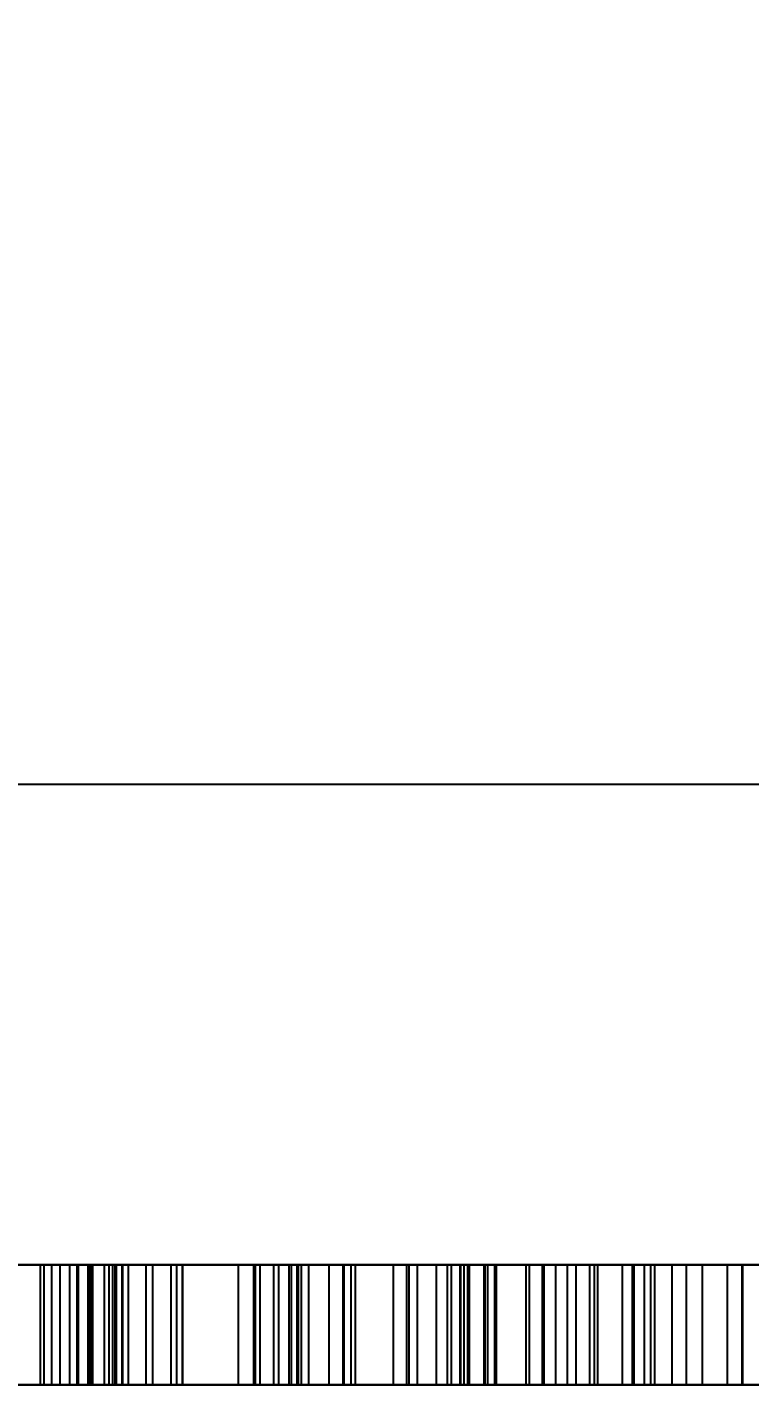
# Paper-space layout 'Sheet2' of a CAD drawing. Header units: inches. Extents: x 0 to 16.3, y 0 to 11.5.
# Drawn here: x 3.54 to 3.841, y 9.717 to 10.282 of the extents above; entities that cross this region are included whole.
import ezdxf

# ---------------------------------------------------------------- set-up
doc = ezdxf.new("R2010")
doc.units = ezdxf.units.IN
doc.header["$MEASUREMENT"] = 0
doc.styles.add('SLDTEXTSTYLE0', font='TXT', dxfattribs={"width": 0.75})
doc.dimstyles.new('SLDDIMSTYLE2', dxfattribs={"dimtxt": 0.137795, "dimasz": 0.13, "dimexe": 0, "dimexo": 0.0625, "dimgap": 0.034449, "dimtad": 1, "dimlfac": 2, "dimrnd": 1e-09, "dimzin": 12, "dimdsep": 46, "dimtxsty": 'SLDTEXTSTYLE0', "dimsah": 1, "dimcen": 0.09, "dimadec": 0, "dimazin": 3, "dimtfac": 1, "dimtofl": 0, "dimtmove": 0, "dimatfit": 3, "dimfxl": 1, "dimfrac": 2, "dimtolj": 1, "dimtzin": 12, "dimarcsym": 0})

# ---------------------------------------------------------------- blocks, each defined once
blk = doc.blocks.new('_D_2')
at = {"color": 7, "linetype": 'Continuous', "lineweight": 0}
for p, q in [((3.21649, 10.00656), (3.21649, 10.70344)), ((6.44649, 10.00656), (6.44649, 10.70344)), ((3.21649, 10.66407), (6.44649, 10.66407))]:
    blk.add_line(p, q, dxfattribs=at)
at = {"color": 7, "linetype": 'Continuous', "lineweight": 18}
for points in [[(3.21649, 10.66407), (3.34649, 10.64407), (3.34649, 10.68407)], [(6.44649, 10.66407), (6.31649, 10.68407), (6.31649, 10.64407)]]:
    blk.add_solid(points, dxfattribs=at)
at = {"color": 7, "linetype": 'Continuous', "lineweight": 18, "char_height": 0.137795, "attachment_point": 1, "style": 'SLDTEXTSTYLE0'}
for s, insert in [('%%c', (4.4972, 10.8417)), ('6.46', (4.70502, 10.84381))]:
    blk.add_mtext(s, dxfattribs=dict(at, insert=insert))

psp = doc.layouts.new('Sheet2')

# ---------------------------------------------------------------- linework, layer by layer
at = {"color": 7, "linetype": 'Continuous', "lineweight": 25}
for p, q in [((3.216506, 9.967186), (6.446465, 9.967186)), ((3.216617, 9.767186), (6.446354, 9.767186)), ((3.567623, 9.767186), (3.433435, 9.767186)), ((3.479743, 9.767186), (3.567169, 9.767186)), ((3.49619, 9.767186), (3.572472, 9.767186)), ((3.600178, 9.767186), (3.49619, 9.767186)), ((3.567169, 9.767186), (3.510142, 9.767186)), ((3.51105, 9.767186), (3.605055, 9.767186)), ((3.54584, 9.767186), (3.547359, 9.767186)), ((3.54584, 9.717186), (3.54584, 9.767186)), ((3.550572, 9.767186), (3.54584, 9.767186)), ((3.547359, 9.767186), (3.553974, 9.767186)), ((3.547359, 9.717186), (3.547359, 9.767186)), ((3.550572, 9.717186), (3.550572, 9.767186)), ((3.558099, 9.767186), (3.550572, 9.767186)), ((3.553974, 9.767186), (3.577493, 9.767186)), ((3.553974, 9.717186), (3.553974, 9.767186)), ((3.558099, 9.717186), (3.558099, 9.767186)), ((3.576846, 9.767186), (3.558099, 9.767186)), ((3.561046, 9.767186), (3.561722, 9.767186)), ((3.561046, 9.717186), (3.561046, 9.767186)), ((3.565651, 9.767186), (3.561046, 9.767186)), ((3.561722, 9.767186), (3.580044, 9.767186)), ((3.561722, 9.717186), (3.561722, 9.767186)), ((3.565651, 9.717186), (3.565651, 9.767186)), ((3.575995, 9.767186), (3.565651, 9.767186)), ((3.56632, 9.767186), (3.56632, 9.717186)), ((3.567169, 9.717186), (3.567169, 9.767186)), ((3.567623, 9.717186), (3.567623, 9.767186)), ((3.572472, 9.767186), (3.567623, 9.767186)), ((3.572472, 9.717186), (3.572472, 9.767186)), ((3.574362, 9.717186), (3.574362, 9.767186)), ((3.575995, 9.717186), (3.575995, 9.767186)), ((3.592532, 9.767186), (3.575995, 9.767186)), ((3.576846, 9.717186), (3.576846, 9.767186)), ((3.602542, 9.767186), (3.576846, 9.767186)), ((3.577493, 9.717186), (3.577493, 9.767186)), ((3.577493, 9.767186), (3.672066, 9.767186)), ((3.57968, 9.767186), (3.57968, 9.717186)), ((3.580044, 9.767186), (3.605085, 9.767186)), ((3.580044, 9.717186), (3.580044, 9.767186)), ((3.582415, 9.717186), (3.582415, 9.767186)), ((3.589788, 9.717186), (3.589788, 9.767186)), ((3.592532, 9.717186), (3.592532, 9.767186)), ((3.72423, 9.767186), (3.592532, 9.767186)), ((3.600178, 9.717186), (3.600178, 9.767186)), ((3.605055, 9.767186), (3.600178, 9.767186)), ((3.602542, 9.717186), (3.602542, 9.767186)), ((3.635256, 9.767186), (3.602542, 9.767186)), ((3.604931, 9.717186), (3.604931, 9.767186)), ((3.605055, 9.717186), (3.605055, 9.767186)), ((3.605085, 9.767186), (3.637223, 9.767186)), ((3.605085, 9.717186), (3.605085, 9.767186)), ((3.628128, 9.717186), (3.628128, 9.767186)), ((3.634375, 9.767186), (3.634375, 9.717186)), ((3.635256, 9.717186), (3.635256, 9.767186)), ((3.675057, 9.767186), (3.635256, 9.767186)), ((3.637223, 9.767186), (3.676836, 9.767186)), ((3.637223, 9.717186), (3.637223, 9.767186)), ((3.642817, 9.717186), (3.642817, 9.767186)), ((3.64499, 9.717186), (3.64499, 9.767186)), ((3.649045, 9.767186), (3.649045, 9.717186)), ((3.650275, 9.717186), (3.650275, 9.767186)), ((3.652647, 9.717186), (3.652647, 9.767186)), ((3.653109, 9.717186), (3.653109, 9.767186)), ((3.654377, 9.717186), (3.654377, 9.767186)), ((3.657421, 9.717186), (3.657421, 9.767186)), ((3.665824, 9.717186), (3.665824, 9.767186)), ((3.671731, 9.717186), (3.671731, 9.767186)), ((3.672066, 9.717186), (3.672066, 9.767186)), ((3.672066, 9.767186), (3.764964, 9.767186)), ((3.675057, 9.717186), (3.675057, 9.767186)), ((3.722016, 9.767186), (3.675057, 9.767186)), ((3.676836, 9.767186), (3.720437, 9.767186)), ((3.676836, 9.717186), (3.676836, 9.767186)), ((3.692656, 9.767186), (3.720673, 9.767186)), ((3.692656, 9.717186), (3.692656, 9.767186)), ((3.699178, 9.767186), (3.692656, 9.767186)), ((3.698161, 9.717186), (3.698161, 9.767186)), ((3.699178, 9.717186), (3.699178, 9.767186)), ((3.702638, 9.767186), (3.699178, 9.767186)), ((3.702638, 9.717186), (3.702638, 9.767186)), ((3.710313, 9.767186), (3.710313, 9.717186)), ((3.715033, 9.717186), (3.715033, 9.767186)), ((3.71682, 9.717186), (3.71682, 9.767186)), ((3.720418, 9.717186), (3.720418, 9.767186)), ((3.720437, 9.767186), (3.768541, 9.767186)), ((3.720437, 9.717186), (3.720437, 9.767186)), ((3.720563, 9.717186), (3.720563, 9.767186)), ((3.720673, 9.717186), (3.720673, 9.767186)), ((3.720673, 9.767186), (3.808525, 9.767186)), ((3.722016, 9.717186), (3.722016, 9.767186)), ((3.776202, 9.767186), (3.722016, 9.767186)), ((3.723541, 9.717186), (3.723541, 9.767186)), ((3.723963, 9.717186), (3.723963, 9.767186)), ((3.754561, 9.767186), (3.723963, 9.767186)), ((3.72423, 9.717186), (3.72423, 9.767186)), ((3.797046, 9.767186), (3.72423, 9.767186)), ((3.730372, 9.717186), (3.730372, 9.767186)), ((3.730588, 9.767186), (3.730588, 9.717186)), ((3.731846, 9.717186), (3.731846, 9.767186)), ((3.7348, 9.717186), (3.7348, 9.767186)), ((3.735419, 9.717186), (3.735419, 9.767186)), ((3.747812, 9.717186), (3.747812, 9.767186)), ((3.749153, 9.767186), (3.777568, 9.767186)), ((3.749153, 9.717186), (3.749153, 9.767186)), ((3.755335, 9.767186), (3.749153, 9.767186)), ((3.754561, 9.717186), (3.754561, 9.767186)), ((3.755335, 9.717186), (3.755335, 9.767186)), ((3.7601, 9.767186), (3.755335, 9.767186)), ((3.7601, 9.717186), (3.7601, 9.767186)), ((3.764964, 9.717186), (3.764964, 9.767186)), ((3.764964, 9.767186), (3.85645, 9.767186)), ((3.768541, 9.767186), (3.821171, 9.767186)), ((3.768541, 9.717186), (3.768541, 9.767186)), ((3.774307, 9.717186), (3.774307, 9.767186)), ((3.847583, 9.767186), (3.774307, 9.767186)), ((3.776202, 9.717186), (3.776202, 9.767186)), ((3.837685, 9.767186), (3.776202, 9.767186)), ((3.776283, 9.717186), (3.776283, 9.767186)), ((3.777568, 9.767186), (3.866809, 9.767186)), ((3.777568, 9.717186), (3.777568, 9.767186)), ((3.787909, 9.717186), (3.787909, 9.767186)), ((3.792021, 9.717186), (3.792021, 9.767186)), ((3.792106, 9.717186), (3.792106, 9.767186)), ((3.792646, 9.717186), (3.792646, 9.767186)), ((3.797046, 9.717186), (3.797046, 9.767186)), ((3.868853, 9.767186), (3.797046, 9.767186)), ((3.814509, 9.767186), (3.799706, 9.767186)), ((3.799706, 9.717186), (3.799706, 9.767186)), ((3.801327, 9.717186), (3.801327, 9.767186)), ((3.808525, 9.717186), (3.808525, 9.767186)), ((3.83796, 9.767186), (3.814509, 9.767186)), ((3.814509, 9.717186), (3.814509, 9.767186)), ((3.821171, 9.767186), (3.87835, 9.767186)), ((3.821171, 9.717186), (3.821171, 9.767186)), ((3.83158, 9.717186), (3.83158, 9.767186)), ((3.83158, 9.767186), (3.83796, 9.767186)), ((3.837685, 9.717186), (3.837685, 9.767186)), ((3.906535, 9.767186), (3.837685, 9.767186)), ((3.83796, 9.717186), (3.83796, 9.767186)), ((3.567623, 9.717186), (3.433435, 9.717186)), ((3.479743, 9.717186), (3.567169, 9.717186)), ((3.49619, 9.717186), (3.572472, 9.717186)), ((3.600178, 9.717186), (3.49619, 9.717186)), ((3.567169, 9.717186), (3.510142, 9.717186)), ((3.51105, 9.717186), (3.605055, 9.717186)), ((3.54584, 9.717186), (3.547359, 9.717186)), ((3.550572, 9.717186), (3.54584, 9.717186)), ((3.547359, 9.717186), (3.553974, 9.717186)), ((3.558099, 9.717186), (3.550572, 9.717186)), ((3.553974, 9.717186), (3.577493, 9.717186)), ((3.576846, 9.717186), (3.558099, 9.717186)), ((3.561046, 9.717186), (3.561722, 9.717186)), ((3.565651, 9.717186), (3.561046, 9.717186)), ((3.561722, 9.717186), (3.580044, 9.717186)), ((3.575995, 9.717186), (3.565651, 9.717186)), ((3.572472, 9.717186), (3.567623, 9.717186)), ((3.592532, 9.717186), (3.575995, 9.717186)), ((3.602542, 9.717186), (3.576846, 9.717186)), ((3.577493, 9.717186), (3.672066, 9.717186)), ((3.580044, 9.717186), (3.605085, 9.717186)), ((3.72423, 9.717186), (3.592532, 9.717186)), ((3.605055, 9.717186), (3.600178, 9.717186)), ((3.635256, 9.717186), (3.602542, 9.717186)), ((3.605085, 9.717186), (3.637223, 9.717186)), ((3.675057, 9.717186), (3.635256, 9.717186)), ((3.637223, 9.717186), (3.676836, 9.717186)), ((3.672066, 9.717186), (3.764964, 9.717186)), ((3.722016, 9.717186), (3.675057, 9.717186)), ((3.676836, 9.717186), (3.720437, 9.717186)), ((3.692656, 9.717186), (3.720673, 9.717186)), ((3.699178, 9.717186), (3.692656, 9.717186)), ((3.702638, 9.717186), (3.699178, 9.717186)), ((3.720437, 9.717186), (3.768541, 9.717186)), ((3.720673, 9.717186), (3.808525, 9.717186)), ((3.776202, 9.717186), (3.722016, 9.717186)), ((3.754561, 9.717186), (3.723963, 9.717186)), ((3.797046, 9.717186), (3.72423, 9.717186)), ((3.749153, 9.717186), (3.777568, 9.717186)), ((3.755335, 9.717186), (3.749153, 9.717186)), ((3.7601, 9.717186), (3.755335, 9.717186)), ((3.764964, 9.717186), (3.85645, 9.717186)), ((3.768541, 9.717186), (3.821171, 9.717186)), ((3.847583, 9.717186), (3.774307, 9.717186)), ((3.837685, 9.717186), (3.776202, 9.717186)), ((3.777568, 9.717186), (3.866809, 9.717186)), ((3.868853, 9.717186), (3.797046, 9.717186)), ((3.814509, 9.717186), (3.799706, 9.717186)), ((3.83796, 9.717186), (3.814509, 9.717186)), ((3.821171, 9.717186), (3.87835, 9.717186)), ((3.83158, 9.717186), (3.83796, 9.717186)), ((3.906535, 9.717186), (3.837685, 9.717186))]:
    psp.add_line(p, q, dxfattribs=at)
for points, knots in [([(3.589788, 9.767186), (3.588359, 9.767186), (3.58555, 9.767186), (3.581751, 9.767186), (3.578303, 9.767186), (3.575327, 9.767186), (3.572751, 9.767186), (3.570598, 9.767186), (3.568816, 9.767186), (3.567514, 9.767186), (3.566622, 9.767186), (3.566259, 9.767186), (3.566367, 9.767186), (3.566972, 9.767186), (3.568048, 9.767186), (3.569665, 9.767186), (3.571723, 9.767186), (3.573471, 9.767186), (3.574362, 9.767186)], [0, 0, 0, 0, 0.0646657, 0.1271057, 0.187942, 0.2480675, 0.3076231, 0.3677638, 0.4287813, 0.4918419, 0.5550184, 0.61701, 0.6788402, 0.7404003, 0.8026633, 0.8663342, 0.931886, 1, 1, 1, 1]), ([(3.574362, 9.767186), (3.575011, 9.767186), (3.5763, 9.767186), (3.578428, 9.767186), (3.580715, 9.767186), (3.583119, 9.767186), (3.585649, 9.767186), (3.58832, 9.767186), (3.591129, 9.767186), (3.594043, 9.767186), (3.597021, 9.767186), (3.600047, 9.767186), (3.603051, 9.767186), (3.60608, 9.767186), (3.609105, 9.767186), (3.612128, 9.767186), (3.615151, 9.767186), (3.618186, 9.767186), (3.621217, 9.767186), (3.624273, 9.767186), (3.627331, 9.767186), (3.630408, 9.767186), (3.633512, 9.767186), (3.636612, 9.767186), (3.639757, 9.767186), (3.641786, 9.767186), (3.642817, 9.767186)], [0, 0, 0, 0, 0.0461613, 0.0915573, 0.1360723, 0.1804179, 0.2242347, 0.2679355, 0.311695, 0.3553915, 0.3986903, 0.4404911, 0.4812612, 0.5212303, 0.5599569, 0.5980834, 0.6361654, 0.6737088, 0.7116507, 0.7498117, 0.7888333, 0.8285175, 0.8693859, 0.9117364, 0.9551205, 1, 1, 1, 1]), ([(3.582415, 9.767186), (3.582016, 9.767186), (3.581231, 9.767186), (3.580432, 9.767186), (3.579861, 9.767186), (3.57965, 9.767186), (3.579695, 9.767186), (3.580089, 9.767186), (3.580732, 9.767186), (3.581722, 9.767186), (3.583058, 9.767186), (3.584894, 9.767186), (3.58714, 9.767186), (3.589824, 9.767186), (3.592948, 9.767186), (3.596551, 9.767186), (3.600566, 9.767186), (3.60344, 9.767186), (3.604931, 9.767186)], [0, 0, 0, 0, 0.0478531, 0.0941749, 0.1388244, 0.1835271, 0.2285794, 0.2747642, 0.3232522, 0.3737479, 0.4284292, 0.4884464, 0.5554431, 0.6290986, 0.7101928, 0.7986932, 0.8955073, 1, 1, 1, 1]), ([(3.628128, 9.767186), (3.626585, 9.767186), (3.623627, 9.767186), (3.619242, 9.767186), (3.61513, 9.767186), (3.611276, 9.767186), (3.607676, 9.767186), (3.604336, 9.767186), (3.601258, 9.767186), (3.59842, 9.767186), (3.595806, 9.767186), (3.593378, 9.767186), (3.591117, 9.767186), (3.589027, 9.767186), (3.587084, 9.767186), (3.585356, 9.767186), (3.583725, 9.767186), (3.582858, 9.767186), (3.582415, 9.767186)], [0, 0, 0, 0, 0.1045635, 0.2005615, 0.2889185, 0.3698536, 0.4434807, 0.5097265, 0.569809, 0.6244305, 0.6749377, 0.7229898, 0.769231, 0.8143831, 0.8596766, 0.9049903, 0.951494, 1, 1, 1, 1]), ([(3.657421, 9.767186), (3.6568, 9.767186), (3.65557, 9.767186), (3.653515, 9.767186), (3.651341, 9.767186), (3.649013, 9.767186), (3.64657, 9.767186), (3.643999, 9.767186), (3.641274, 9.767186), (3.638449, 9.767186), (3.635532, 9.767186), (3.63258, 9.767186), (3.62958, 9.767186), (3.626548, 9.767186), (3.623499, 9.767186), (3.620411, 9.767186), (3.617291, 9.767186), (3.614147, 9.767186), (3.611, 9.767186), (3.607881, 9.767186), (3.604798, 9.767186), (3.601731, 9.767186), (3.598697, 9.767186), (3.59568, 9.767186), (3.592693, 9.767186), (3.590764, 9.767186), (3.589788, 9.767186)], [0, 0, 0, 0, 0.0450476, 0.0893205, 0.132988, 0.1757153, 0.2189539, 0.2613246, 0.3040826, 0.3468282, 0.3892298, 0.430809, 0.4719136, 0.5120652, 0.5522413, 0.5918402, 0.6317877, 0.6719474, 0.7121333, 0.7521936, 0.7919852, 0.8323367, 0.8731667, 0.9145378, 0.9567554, 1, 1, 1, 1]), ([(3.604931, 9.767186), (3.606503, 9.767186), (3.609512, 9.767186), (3.613959, 9.767186), (3.618113, 9.767186), (3.622001, 9.767186), (3.625579, 9.767186), (3.628891, 9.767186), (3.63192, 9.767186), (3.634704, 9.767186), (3.637244, 9.767186), (3.639599, 9.767186), (3.641803, 9.767186), (3.643854, 9.767186), (3.645721, 9.767186), (3.647432, 9.767186), (3.648974, 9.767186), (3.649837, 9.767186), (3.650275, 9.767186)], [0, 0, 0, 0, 0.1074153, 0.2056975, 0.2962541, 0.3785722, 0.4526207, 0.5191245, 0.5792985, 0.6327044, 0.6824578, 0.7291513, 0.7743535, 0.81888, 0.8625365, 0.907063, 0.9527926, 1, 1, 1, 1]), ([(3.650275, 9.767186), (3.650681, 9.767186), (3.651477, 9.767186), (3.652335, 9.767186), (3.652873, 9.767186), (3.653127, 9.767186), (3.653114, 9.767186), (3.65272, 9.767186), (3.652062, 9.767186), (3.651117, 9.767186), (3.649805, 9.767186), (3.64801, 9.767186), (3.645777, 9.767186), (3.643142, 9.767186), (3.63999, 9.767186), (3.636462, 9.767186), (3.632469, 9.767186), (3.62961, 9.767186), (3.628128, 9.767186)], [0, 0, 0, 0, 0.04855926, 0.09507843, 0.14084888, 0.18621475, 0.23186319, 0.27917817, 0.32819471, 0.37946971, 0.43474337, 0.49512096, 0.56183736, 0.63504859, 0.71523086, 0.80218366, 0.89744999, 1, 1, 1, 1]), ([(3.654377, 9.767186), (3.653032, 9.767186), (3.650392, 9.767186), (3.646856, 9.767186), (3.643754, 9.767186), (3.641058, 9.767186), (3.638848, 9.767186), (3.637047, 9.767186), (3.635682, 9.767186), (3.634795, 9.767186), (3.634324, 9.767186), (3.63439, 9.767186), (3.634927, 9.767186), (3.635953, 9.767186), (3.637474, 9.767186), (3.639464, 9.767186), (3.641974, 9.767186), (3.643972, 9.767186), (3.64499, 9.767186)], [0, 0, 0, 0, 0.0647071, 0.1269851, 0.1879377, 0.2479024, 0.307644, 0.3676956, 0.429022, 0.4918094, 0.5548731, 0.6169542, 0.6786913, 0.7403482, 0.802552, 0.8662446, 0.9318324, 1, 1, 1, 1]), ([(3.642817, 9.767186), (3.644417, 9.767186), (3.647537, 9.767186), (3.65175, 9.767186), (3.655416, 9.767186), (3.658521, 9.767186), (3.661121, 9.767186), (3.663095, 9.767186), (3.664572, 9.767186), (3.665404, 9.767186), (3.665817, 9.767186), (3.665862, 9.767186), (3.665458, 9.767186), (3.664662, 9.767186), (3.663467, 9.767186), (3.661865, 9.767186), (3.659894, 9.767186), (3.658252, 9.767186), (3.657421, 9.767186)], [0, 0, 0, 0, 0.0713142, 0.1390762, 0.2037056, 0.2662465, 0.3272424, 0.3880514, 0.4491312, 0.5116366, 0.574456, 0.6356268, 0.6962901, 0.75616, 0.8160226, 0.8763093, 0.937443, 1, 1, 1, 1]), ([(3.64499, 9.767186), (3.645735, 9.767186), (3.647207, 9.767186), (3.649599, 9.767186), (3.652114, 9.767186), (3.654736, 9.767186), (3.657467, 9.767186), (3.660347, 9.767186), (3.663348, 9.767186), (3.666431, 9.767186), (3.669557, 9.767186), (3.672702, 9.767186), (3.675821, 9.767186), (3.678919, 9.767186), (3.682011, 9.767186), (3.685072, 9.767186), (3.688116, 9.767186), (3.69114, 9.767186), (3.694154, 9.767186), (3.697158, 9.767186), (3.700165, 9.767186), (3.703149, 9.767186), (3.706152, 9.767186), (3.709134, 9.767186), (3.712104, 9.767186), (3.714047, 9.767186), (3.715033, 9.767186)], [0, 0, 0, 0, 0.0463551, 0.0916879, 0.1361576, 0.1806693, 0.2243689, 0.2679856, 0.3119145, 0.3557025, 0.3990076, 0.4410625, 0.4815077, 0.5215231, 0.5602048, 0.5985233, 0.636332, 0.6738623, 0.7116842, 0.7500044, 0.7886828, 0.8287092, 0.8693514, 0.9113929, 0.955021, 1, 1, 1, 1]), ([(3.652647, 9.767186), (3.652195, 9.767186), (3.651308, 9.767186), (3.650288, 9.767186), (3.649539, 9.767186), (3.649097, 9.767186), (3.64901, 9.767186), (3.649135, 9.767186), (3.649608, 9.767186), (3.650382, 9.767186), (3.65153, 9.767186), (3.653127, 9.767186), (3.655104, 9.767186), (3.657628, 9.767186), (3.660466, 9.767186), (3.663852, 9.767186), (3.667609, 9.767186), (3.670323, 9.767186), (3.671731, 9.767186)], [0, 0, 0, 0, 0.0480056, 0.0942425, 0.1393738, 0.1834505, 0.2290169, 0.2751752, 0.3232203, 0.3738659, 0.42869, 0.4889143, 0.5556697, 0.6292995, 0.710352, 0.7990997, 0.8957173, 1, 1, 1, 1]), ([(3.698161, 9.767186), (3.696703, 9.767186), (3.6939, 9.767186), (3.689737, 9.767186), (3.685787, 9.767186), (3.682072, 9.767186), (3.678587, 9.767186), (3.67533, 9.767186), (3.672292, 9.767186), (3.669449, 9.767186), (3.666805, 9.767186), (3.664331, 9.767186), (3.662008, 9.767186), (3.659822, 9.767186), (3.657782, 9.767186), (3.655885, 9.767186), (3.654173, 9.767186), (3.653163, 9.767186), (3.652647, 9.767186)], [0, 0, 0, 0, 0.10432174, 0.20068094, 0.28897576, 0.36973313, 0.4432528, 0.50940966, 0.56978142, 0.62450995, 0.67517188, 0.7235226, 0.76959092, 0.81457403, 0.85991953, 0.90517471, 0.95150218, 1, 1, 1, 1]), ([(3.723541, 9.767186), (3.722836, 9.767186), (3.721439, 9.767186), (3.719121, 9.767186), (3.71671, 9.767186), (3.714207, 9.767186), (3.71155, 9.767186), (3.708783, 9.767186), (3.705916, 9.767186), (3.701952, 9.767186), (3.696881, 9.767186), (3.690662, 9.767186), (3.684367, 9.767186), (3.679121, 9.767186), (3.674954, 9.767186), (3.671868, 9.767186), (3.668827, 9.767186), (3.665831, 9.767186), (3.662881, 9.767186), (3.659992, 9.767186), (3.657132, 9.767186), (3.655304, 9.767186), (3.654377, 9.767186)], [0, 0, 0, 0, 0.0450317, 0.0892582, 0.1328861, 0.1757965, 0.2189609, 0.2614965, 0.3040688, 0.3469913, 0.4308758, 0.5120856, 0.5915756, 0.6717148, 0.7117709, 0.751965, 0.7920601, 0.8322283, 0.8731144, 0.9145884, 0.9566655, 1, 1, 1, 1]), ([(3.671731, 9.767186), (3.673217, 9.767186), (3.676072, 9.767186), (3.680305, 9.767186), (3.684284, 9.767186), (3.688019, 9.767186), (3.691497, 9.767186), (3.694743, 9.767186), (3.697732, 9.767186), (3.700496, 9.767186), (3.703059, 9.767186), (3.705459, 9.767186), (3.707737, 9.767186), (3.709867, 9.767186), (3.711824, 9.767186), (3.713669, 9.767186), (3.715351, 9.767186), (3.716324, 9.767186), (3.71682, 9.767186)], [0, 0, 0, 0, 0.1071025, 0.2057179, 0.29647, 0.3783374, 0.4528468, 0.5196767, 0.5795448, 0.6331413, 0.6825098, 0.7294996, 0.7751073, 0.819192, 0.8631544, 0.9071972, 0.9527002, 1, 1, 1, 1]), ([(3.71682, 9.767186), (3.717282, 9.767186), (3.718195, 9.767186), (3.719227, 9.767186), (3.720024, 9.767186), (3.720477, 9.767186), (3.72061, 9.767186), (3.720461, 9.767186), (3.720034, 9.767186), (3.719287, 9.767186), (3.718165, 9.767186), (3.716621, 9.767186), (3.714592, 9.767186), (3.71219, 9.767186), (3.709296, 9.767186), (3.706008, 9.767186), (3.702241, 9.767186), (3.699557, 9.767186), (3.698161, 9.767186)], [0, 0, 0, 0, 0.0482232, 0.0951725, 0.1404936, 0.1858078, 0.231992, 0.2787305, 0.3277658, 0.3792651, 0.4347663, 0.4954606, 0.5619011, 0.6352219, 0.7153461, 0.8026244, 0.8973539, 1, 1, 1, 1]), ([(3.723963, 9.767186), (3.723112, 9.767186), (3.721532, 9.767186), (3.719218, 9.767186), (3.717174, 9.767186), (3.715367, 9.767186), (3.713748, 9.767186), (3.712265, 9.767186), (3.710878, 9.767186), (3.709525, 9.767186), (3.708108, 9.767186), (3.706521, 9.767186), (3.704643, 9.767186), (3.703347, 9.767186), (3.702638, 9.767186)], [0, 0, 0, 0, 0.1312077, 0.2436518, 0.3364593, 0.4112958, 0.474385, 0.5323129, 0.5855361, 0.6360074, 0.6949206, 0.7737345, 0.876272, 1, 1, 1, 1]), ([(3.730372, 9.767186), (3.728969, 9.767186), (3.726227, 9.767186), (3.72259, 9.767186), (3.719333, 9.767186), (3.716656, 9.767186), (3.714363, 9.767186), (3.712646, 9.767186), (3.711348, 9.767186), (3.710559, 9.767186), (3.710256, 9.767186), (3.710364, 9.767186), (3.710883, 9.767186), (3.711928, 9.767186), (3.71337, 9.767186), (3.715273, 9.767186), (3.717593, 9.767186), (3.719466, 9.767186), (3.720418, 9.767186)], [0, 0, 0, 0, 0.07647927, 0.14948049, 0.21910137, 0.28595957, 0.35038137, 0.41329977, 0.47532005, 0.53699115, 0.59749177, 0.65595632, 0.71295492, 0.76928398, 0.82548337, 0.88185774, 0.93992536, 1, 1, 1, 1]), ([(3.715033, 9.767186), (3.716543, 9.767186), (3.71949, 9.767186), (3.723369, 9.767186), (3.726739, 9.767186), (3.729505, 9.767186), (3.731708, 9.767186), (3.733352, 9.767186), (3.734355, 9.767186), (3.734821, 9.767186), (3.734817, 9.767186), (3.734375, 9.767186), (3.733604, 9.767186), (3.732358, 9.767186), (3.730782, 9.767186), (3.728779, 9.767186), (3.726373, 9.767186), (3.724489, 9.767186), (3.723541, 9.767186)], [0, 0, 0, 0, 0.0711837, 0.1389111, 0.2033563, 0.2658268, 0.326899, 0.38748, 0.4487702, 0.5111359, 0.5739188, 0.6351597, 0.6955722, 0.7557102, 0.8158388, 0.8761649, 0.9376283, 1, 1, 1, 1]), ([(3.720418, 9.767186), (3.721496, 9.767186), (3.723611, 9.767186), (3.72721, 9.767186), (3.730998, 9.767186), (3.735048, 9.767186), (3.739427, 9.767186), (3.744151, 9.767186), (3.749256, 9.767186), (3.752749, 9.767186), (3.754561, 9.767186)], [0, 0, 0, 0, 0.12532968, 0.24613608, 0.36205349, 0.47742956, 0.59566177, 0.7206738, 0.85510323, 1, 1, 1, 1]), ([(3.792106, 9.767186), (3.791096, 9.767186), (3.78911, 9.767186), (3.785834, 9.767186), (3.782422, 9.767186), (3.778845, 9.767186), (3.775116, 9.767186), (3.771242, 9.767186), (3.767219, 9.767186), (3.763084, 9.767186), (3.758892, 9.767186), (3.7547, 9.767186), (3.75053, 9.767186), (3.746421, 9.767186), (3.742304, 9.767186), (3.738271, 9.767186), (3.734229, 9.767186), (3.731677, 9.767186), (3.730372, 9.767186)], [0, 0, 0, 0, 0.0643013, 0.1264309, 0.1863823, 0.2447889, 0.3028703, 0.3608987, 0.4194261, 0.4791483, 0.5394975, 0.5999252, 0.6611331, 0.7239332, 0.7885118, 0.8555664, 0.9261376, 1, 1, 1, 1]), ([(3.735419, 9.767186), (3.734852, 9.767186), (3.733744, 9.767186), (3.732432, 9.767186), (3.731463, 9.767186), (3.730821, 9.767186), (3.730531, 9.767186), (3.730646, 9.767186), (3.731021, 9.767186), (3.731566, 9.767186), (3.731846, 9.767186)], [0, 0, 0, 0, 0.1320175, 0.2579588, 0.3800127, 0.4978671, 0.6180407, 0.7388688, 0.8653724, 1, 1, 1, 1]), ([(3.731846, 9.767186), (3.732132, 9.767186), (3.732725, 9.767186), (3.733998, 9.767186), (3.735479, 9.767186), (3.737362, 9.767186), (3.73951, 9.767186), (3.741989, 9.767186), (3.744769, 9.767186), (3.746774, 9.767186), (3.747812, 9.767186)], [0, 0, 0, 0, 0.0924606, 0.1920661, 0.3009921, 0.4192158, 0.5484017, 0.6880647, 0.8385149, 1, 1, 1, 1]), ([(3.776283, 9.767186), (3.77531, 9.767186), (3.773415, 9.767186), (3.770458, 9.767186), (3.767493, 9.767186), (3.764578, 9.767186), (3.761646, 9.767186), (3.758718, 9.767186), (3.755806, 9.767186), (3.752928, 9.767186), (3.750147, 9.767186), (3.747515, 9.767186), (3.745065, 9.767186), (3.742773, 9.767186), (3.740663, 9.767186), (3.738711, 9.767186), (3.736936, 9.767186), (3.735925, 9.767186), (3.735419, 9.767186)], [0, 0, 0, 0, 0.0843714, 0.1645231, 0.2408367, 0.3137885, 0.3837298, 0.4512229, 0.5164254, 0.5804898, 0.6421426, 0.6994435, 0.7535647, 0.8050311, 0.8547175, 0.9031889, 0.9516005, 1, 1, 1, 1]), ([(3.747812, 9.767186), (3.748686, 9.767186), (3.750385, 9.767186), (3.752926, 9.767186), (3.755319, 9.767186), (3.757614, 9.767186), (3.759763, 9.767186), (3.76183, 9.767186), (3.763744, 9.767186), (3.766107, 9.767186), (3.768928, 9.767186), (3.772206, 9.767186), (3.775326, 9.767186), (3.778285, 9.767186), (3.781052, 9.767186), (3.783584, 9.767186), (3.785923, 9.767186), (3.787241, 9.767186), (3.787909, 9.767186)], [0, 0, 0, 0, 0.075554, 0.1469255, 0.2123405, 0.2736982, 0.3300681, 0.3822483, 0.4290924, 0.4723672, 0.5510519, 0.6226781, 0.6899118, 0.7537776, 0.8159581, 0.8762808, 0.9372819, 1, 1, 1, 1]), ([(3.774307, 9.767186), (3.773749, 9.767186), (3.772688, 9.767186), (3.770864, 9.767186), (3.769017, 9.767186), (3.767133, 9.767186), (3.765265, 9.767186), (3.763435, 9.767186), (3.76168, 9.767186), (3.760641, 9.767186), (3.7601, 9.767186)], [0, 0, 0, 0, 0.1433056, 0.272724, 0.392352, 0.5075527, 0.6225518, 0.7393662, 0.8639608, 1, 1, 1, 1]), ([(3.792021, 9.767186), (3.791737, 9.767186), (3.791166, 9.767186), (3.789967, 9.767186), (3.78844, 9.767186), (3.786632, 9.767186), (3.784486, 9.767186), (3.782035, 9.767186), (3.779312, 9.767186), (3.777307, 9.767186), (3.776283, 9.767186)], [0, 0, 0, 0, 0.1148054, 0.2307492, 0.3481833, 0.4697508, 0.5946362, 0.7244285, 0.8591446, 1, 1, 1, 1]), ([(3.787909, 9.767186), (3.788418, 9.767186), (3.789416, 9.767186), (3.790594, 9.767186), (3.791563, 9.767186), (3.792209, 9.767186), (3.792578, 9.767186), (3.792691, 9.767186), (3.792524, 9.767186), (3.792191, 9.767186), (3.792021, 9.767186)], [0, 0, 0, 0, 0.1289849, 0.2529863, 0.3731758, 0.4936004, 0.6134758, 0.7379704, 0.8657161, 1, 1, 1, 1]), ([(3.799706, 9.767186), (3.799909, 9.767186), (3.800303, 9.767186), (3.800805, 9.767186), (3.801097, 9.767186), (3.801327, 9.767186), (3.801333, 9.767186), (3.801281, 9.767186), (3.801007, 9.767186), (3.800531, 9.767186), (3.799482, 9.767186), (3.797628, 9.767186), (3.795171, 9.767186), (3.793155, 9.767186), (3.792106, 9.767186)], [0, 0, 0, 0, 0.0860481, 0.1672935, 0.2429037, 0.313891, 0.3795887, 0.4402123, 0.4960746, 0.5480433, 0.6498494, 0.7575851, 0.8738067, 1, 1, 1, 1]), ([(3.808525, 9.767186), (3.809567, 9.767186), (3.811466, 9.767186), (3.814144, 9.767186), (3.816392, 9.767186), (3.818244, 9.767186), (3.819887, 9.767186), (3.821374, 9.767186), (3.822818, 9.767186), (3.824277, 9.767186), (3.825833, 9.767186), (3.827541, 9.767186), (3.829498, 9.767186), (3.830842, 9.767186), (3.83158, 9.767186)], [0, 0, 0, 0, 0.1480853, 0.2700604, 0.365793, 0.4372769, 0.4943352, 0.5477533, 0.5987492, 0.6491213, 0.7083106, 0.7860927, 0.8826017, 1, 1, 1, 1]), ([(3.589788, 9.717186), (3.588359, 9.717186), (3.58555, 9.717186), (3.581751, 9.717186), (3.578303, 9.717186), (3.575327, 9.717186), (3.572751, 9.717186), (3.570598, 9.717186), (3.568816, 9.717186), (3.567514, 9.717186), (3.566622, 9.717186), (3.566259, 9.717186), (3.566367, 9.717186), (3.566972, 9.717186), (3.568048, 9.717186), (3.569665, 9.717186), (3.571723, 9.717186), (3.573471, 9.717186), (3.574362, 9.717186)], [0, 0, 0, 0, 0.0646657, 0.1271057, 0.187942, 0.2480675, 0.3076231, 0.3677638, 0.4287813, 0.4918419, 0.5550184, 0.61701, 0.6788402, 0.7404003, 0.8026633, 0.8663342, 0.931886, 1, 1, 1, 1]), ([(3.574362, 9.717186), (3.575011, 9.717186), (3.5763, 9.717186), (3.578428, 9.717186), (3.580715, 9.717186), (3.583119, 9.717186), (3.585649, 9.717186), (3.58832, 9.717186), (3.591129, 9.717186), (3.594043, 9.717186), (3.597021, 9.717186), (3.600047, 9.717186), (3.603051, 9.717186), (3.60608, 9.717186), (3.609105, 9.717186), (3.612128, 9.717186), (3.615151, 9.717186), (3.618186, 9.717186), (3.621217, 9.717186), (3.624273, 9.717186), (3.627331, 9.717186), (3.630408, 9.717186), (3.633512, 9.717186), (3.636612, 9.717186), (3.639757, 9.717186), (3.641786, 9.717186), (3.642817, 9.717186)], [0, 0, 0, 0, 0.0461613, 0.0915573, 0.1360723, 0.1804179, 0.2242347, 0.2679355, 0.311695, 0.3553915, 0.3986903, 0.4404911, 0.4812612, 0.5212303, 0.5599569, 0.5980834, 0.6361654, 0.6737088, 0.7116507, 0.7498117, 0.7888333, 0.8285175, 0.8693859, 0.9117364, 0.9551205, 1, 1, 1, 1]), ([(3.582415, 9.717186), (3.582016, 9.717186), (3.581231, 9.717186), (3.580432, 9.717186), (3.579861, 9.717186), (3.57965, 9.717186), (3.579695, 9.717186), (3.580089, 9.717186), (3.580732, 9.717186), (3.581722, 9.717186), (3.583058, 9.717186), (3.584894, 9.717186), (3.58714, 9.717186), (3.589824, 9.717186), (3.592948, 9.717186), (3.596551, 9.717186), (3.600566, 9.717186), (3.60344, 9.717186), (3.604931, 9.717186)], [0, 0, 0, 0, 0.0478531, 0.0941749, 0.1388244, 0.1835271, 0.2285794, 0.2747642, 0.3232522, 0.3737479, 0.4284292, 0.4884464, 0.5554431, 0.6290986, 0.7101928, 0.7986932, 0.8955073, 1, 1, 1, 1]), ([(3.628128, 9.717186), (3.626585, 9.717186), (3.623627, 9.717186), (3.619242, 9.717186), (3.61513, 9.717186), (3.611276, 9.717186), (3.607676, 9.717186), (3.604336, 9.717186), (3.601258, 9.717186), (3.59842, 9.717186), (3.595806, 9.717186), (3.593378, 9.717186), (3.591117, 9.717186), (3.589027, 9.717186), (3.587084, 9.717186), (3.585356, 9.717186), (3.583725, 9.717186), (3.582858, 9.717186), (3.582415, 9.717186)], [0, 0, 0, 0, 0.1045635, 0.2005615, 0.2889185, 0.3698536, 0.4434807, 0.5097265, 0.569809, 0.6244305, 0.6749377, 0.7229898, 0.769231, 0.8143831, 0.8596766, 0.9049903, 0.951494, 1, 1, 1, 1]), ([(3.657421, 9.717186), (3.6568, 9.717186), (3.65557, 9.717186), (3.653515, 9.717186), (3.651341, 9.717186), (3.649013, 9.717186), (3.64657, 9.717186), (3.643999, 9.717186), (3.641274, 9.717186), (3.638449, 9.717186), (3.635532, 9.717186), (3.63258, 9.717186), (3.62958, 9.717186), (3.626548, 9.717186), (3.623499, 9.717186), (3.620411, 9.717186), (3.617291, 9.717186), (3.614147, 9.717186), (3.611, 9.717186), (3.607881, 9.717186), (3.604798, 9.717186), (3.601731, 9.717186), (3.598697, 9.717186), (3.59568, 9.717186), (3.592693, 9.717186), (3.590764, 9.717186), (3.589788, 9.717186)], [0, 0, 0, 0, 0.0450476, 0.0893205, 0.132988, 0.1757153, 0.2189539, 0.2613246, 0.3040826, 0.3468282, 0.3892298, 0.430809, 0.4719136, 0.5120652, 0.5522413, 0.5918402, 0.6317877, 0.6719474, 0.7121333, 0.7521936, 0.7919852, 0.8323367, 0.8731667, 0.9145378, 0.9567554, 1, 1, 1, 1]), ([(3.604931, 9.717186), (3.606503, 9.717186), (3.609512, 9.717186), (3.613959, 9.717186), (3.618113, 9.717186), (3.622001, 9.717186), (3.625579, 9.717186), (3.628891, 9.717186), (3.63192, 9.717186), (3.634704, 9.717186), (3.637244, 9.717186), (3.639599, 9.717186), (3.641803, 9.717186), (3.643854, 9.717186), (3.645721, 9.717186), (3.647432, 9.717186), (3.648974, 9.717186), (3.649837, 9.717186), (3.650275, 9.717186)], [0, 0, 0, 0, 0.1074153, 0.2056975, 0.2962541, 0.3785722, 0.4526207, 0.5191245, 0.5792985, 0.6327044, 0.6824578, 0.7291513, 0.7743535, 0.81888, 0.8625365, 0.907063, 0.9527926, 1, 1, 1, 1]), ([(3.650275, 9.717186), (3.650681, 9.717186), (3.651477, 9.717186), (3.652335, 9.717186), (3.652873, 9.717186), (3.653127, 9.717186), (3.653114, 9.717186), (3.65272, 9.717186), (3.652062, 9.717186), (3.651117, 9.717186), (3.649805, 9.717186), (3.64801, 9.717186), (3.645777, 9.717186), (3.643142, 9.717186), (3.63999, 9.717186), (3.636462, 9.717186), (3.632469, 9.717186), (3.62961, 9.717186), (3.628128, 9.717186)], [0, 0, 0, 0, 0.04855926, 0.09507843, 0.14084888, 0.18621475, 0.23186319, 0.27917817, 0.32819471, 0.37946971, 0.43474337, 0.49512096, 0.56183736, 0.63504859, 0.71523086, 0.80218366, 0.89744999, 1, 1, 1, 1]), ([(3.654377, 9.717186), (3.653032, 9.717186), (3.650392, 9.717186), (3.646856, 9.717186), (3.643754, 9.717186), (3.641058, 9.717186), (3.638848, 9.717186), (3.637047, 9.717186), (3.635682, 9.717186), (3.634795, 9.717186), (3.634324, 9.717186), (3.63439, 9.717186), (3.634927, 9.717186), (3.635953, 9.717186), (3.637474, 9.717186), (3.639464, 9.717186), (3.641974, 9.717186), (3.643972, 9.717186), (3.64499, 9.717186)], [0, 0, 0, 0, 0.0647071, 0.1269851, 0.1879377, 0.2479024, 0.307644, 0.3676956, 0.429022, 0.4918094, 0.5548731, 0.6169542, 0.6786913, 0.7403482, 0.802552, 0.8662446, 0.9318324, 1, 1, 1, 1]), ([(3.642817, 9.717186), (3.644417, 9.717186), (3.647537, 9.717186), (3.65175, 9.717186), (3.655416, 9.717186), (3.658521, 9.717186), (3.661121, 9.717186), (3.663095, 9.717186), (3.664572, 9.717186), (3.665404, 9.717186), (3.665817, 9.717186), (3.665862, 9.717186), (3.665458, 9.717186), (3.664662, 9.717186), (3.663467, 9.717186), (3.661865, 9.717186), (3.659894, 9.717186), (3.658252, 9.717186), (3.657421, 9.717186)], [0, 0, 0, 0, 0.0713142, 0.1390762, 0.2037056, 0.2662465, 0.3272424, 0.3880514, 0.4491312, 0.5116366, 0.574456, 0.6356268, 0.6962901, 0.75616, 0.8160226, 0.8763093, 0.937443, 1, 1, 1, 1]), ([(3.64499, 9.717186), (3.645735, 9.717186), (3.647207, 9.717186), (3.649599, 9.717186), (3.652114, 9.717186), (3.654736, 9.717186), (3.657467, 9.717186), (3.660347, 9.717186), (3.663348, 9.717186), (3.666431, 9.717186), (3.669557, 9.717186), (3.672702, 9.717186), (3.675821, 9.717186), (3.678919, 9.717186), (3.682011, 9.717186), (3.685072, 9.717186), (3.688116, 9.717186), (3.69114, 9.717186), (3.694154, 9.717186), (3.697158, 9.717186), (3.700165, 9.717186), (3.703149, 9.717186), (3.706152, 9.717186), (3.709134, 9.717186), (3.712104, 9.717186), (3.714047, 9.717186), (3.715033, 9.717186)], [0, 0, 0, 0, 0.0463551, 0.0916879, 0.1361576, 0.1806693, 0.2243689, 0.2679856, 0.3119145, 0.3557025, 0.3990076, 0.4410625, 0.4815077, 0.5215231, 0.5602048, 0.5985233, 0.636332, 0.6738623, 0.7116842, 0.7500044, 0.7886828, 0.8287092, 0.8693514, 0.9113929, 0.955021, 1, 1, 1, 1]), ([(3.652647, 9.717186), (3.652195, 9.717186), (3.651308, 9.717186), (3.650288, 9.717186), (3.649539, 9.717186), (3.649097, 9.717186), (3.64901, 9.717186), (3.649135, 9.717186), (3.649608, 9.717186), (3.650382, 9.717186), (3.65153, 9.717186), (3.653127, 9.717186), (3.655104, 9.717186), (3.657628, 9.717186), (3.660466, 9.717186), (3.663852, 9.717186), (3.667609, 9.717186), (3.670323, 9.717186), (3.671731, 9.717186)], [0, 0, 0, 0, 0.0480056, 0.0942425, 0.1393738, 0.1834505, 0.2290169, 0.2751752, 0.3232203, 0.3738659, 0.42869, 0.4889143, 0.5556697, 0.6292995, 0.710352, 0.7990997, 0.8957173, 1, 1, 1, 1]), ([(3.698161, 9.717186), (3.696703, 9.717186), (3.6939, 9.717186), (3.689737, 9.717186), (3.685787, 9.717186), (3.682072, 9.717186), (3.678587, 9.717186), (3.67533, 9.717186), (3.672292, 9.717186), (3.669449, 9.717186), (3.666805, 9.717186), (3.664331, 9.717186), (3.662008, 9.717186), (3.659822, 9.717186), (3.657782, 9.717186), (3.655885, 9.717186), (3.654173, 9.717186), (3.653163, 9.717186), (3.652647, 9.717186)], [0, 0, 0, 0, 0.10432174, 0.20068094, 0.28897576, 0.36973313, 0.4432528, 0.50940966, 0.56978142, 0.62450995, 0.67517188, 0.7235226, 0.76959092, 0.81457403, 0.85991953, 0.90517471, 0.95150218, 1, 1, 1, 1]), ([(3.723541, 9.717186), (3.722836, 9.717186), (3.721439, 9.717186), (3.719121, 9.717186), (3.71671, 9.717186), (3.714207, 9.717186), (3.71155, 9.717186), (3.708783, 9.717186), (3.705916, 9.717186), (3.701952, 9.717186), (3.696881, 9.717186), (3.690662, 9.717186), (3.684367, 9.717186), (3.679121, 9.717186), (3.674954, 9.717186), (3.671868, 9.717186), (3.668827, 9.717186), (3.665831, 9.717186), (3.662881, 9.717186), (3.659992, 9.717186), (3.657132, 9.717186), (3.655304, 9.717186), (3.654377, 9.717186)], [0, 0, 0, 0, 0.0450317, 0.0892582, 0.1328861, 0.1757965, 0.2189609, 0.2614965, 0.3040688, 0.3469913, 0.4308758, 0.5120856, 0.5915756, 0.6717148, 0.7117709, 0.751965, 0.7920601, 0.8322283, 0.8731144, 0.9145884, 0.9566655, 1, 1, 1, 1]), ([(3.671731, 9.717186), (3.673217, 9.717186), (3.676072, 9.717186), (3.680305, 9.717186), (3.684284, 9.717186), (3.688019, 9.717186), (3.691497, 9.717186), (3.694743, 9.717186), (3.697732, 9.717186), (3.700496, 9.717186), (3.703059, 9.717186), (3.705459, 9.717186), (3.707737, 9.717186), (3.709867, 9.717186), (3.711824, 9.717186), (3.713669, 9.717186), (3.715351, 9.717186), (3.716324, 9.717186), (3.71682, 9.717186)], [0, 0, 0, 0, 0.1071025, 0.2057179, 0.29647, 0.3783374, 0.4528468, 0.5196767, 0.5795448, 0.6331413, 0.6825098, 0.7294996, 0.7751073, 0.819192, 0.8631544, 0.9071972, 0.9527002, 1, 1, 1, 1]), ([(3.71682, 9.717186), (3.717282, 9.717186), (3.718195, 9.717186), (3.719227, 9.717186), (3.720024, 9.717186), (3.720477, 9.717186), (3.72061, 9.717186), (3.720461, 9.717186), (3.720034, 9.717186), (3.719287, 9.717186), (3.718165, 9.717186), (3.716621, 9.717186), (3.714592, 9.717186), (3.71219, 9.717186), (3.709296, 9.717186), (3.706008, 9.717186), (3.702241, 9.717186), (3.699557, 9.717186), (3.698161, 9.717186)], [0, 0, 0, 0, 0.0482232, 0.0951725, 0.1404936, 0.1858078, 0.231992, 0.2787305, 0.3277658, 0.3792651, 0.4347663, 0.4954606, 0.5619011, 0.6352219, 0.7153461, 0.8026244, 0.8973539, 1, 1, 1, 1]), ([(3.723963, 9.717186), (3.723112, 9.717186), (3.721532, 9.717186), (3.719218, 9.717186), (3.717174, 9.717186), (3.715367, 9.717186), (3.713748, 9.717186), (3.712265, 9.717186), (3.710878, 9.717186), (3.709525, 9.717186), (3.708108, 9.717186), (3.706521, 9.717186), (3.704643, 9.717186), (3.703347, 9.717186), (3.702638, 9.717186)], [0, 0, 0, 0, 0.1312077, 0.2436518, 0.3364593, 0.4112958, 0.474385, 0.5323129, 0.5855361, 0.6360074, 0.6949206, 0.7737345, 0.876272, 1, 1, 1, 1]), ([(3.730372, 9.717186), (3.728969, 9.717186), (3.726227, 9.717186), (3.72259, 9.717186), (3.719333, 9.717186), (3.716656, 9.717186), (3.714363, 9.717186), (3.712646, 9.717186), (3.711348, 9.717186), (3.710559, 9.717186), (3.710256, 9.717186), (3.710364, 9.717186), (3.710883, 9.717186), (3.711928, 9.717186), (3.71337, 9.717186), (3.715273, 9.717186), (3.717593, 9.717186), (3.719466, 9.717186), (3.720418, 9.717186)], [0, 0, 0, 0, 0.07647927, 0.14948049, 0.21910137, 0.28595957, 0.35038137, 0.41329977, 0.47532005, 0.53699115, 0.59749177, 0.65595632, 0.71295492, 0.76928398, 0.82548337, 0.88185774, 0.93992536, 1, 1, 1, 1]), ([(3.715033, 9.717186), (3.716543, 9.717186), (3.71949, 9.717186), (3.723369, 9.717186), (3.726739, 9.717186), (3.729505, 9.717186), (3.731708, 9.717186), (3.733352, 9.717186), (3.734355, 9.717186), (3.734821, 9.717186), (3.734817, 9.717186), (3.734375, 9.717186), (3.733604, 9.717186), (3.732358, 9.717186), (3.730782, 9.717186), (3.728779, 9.717186), (3.726373, 9.717186), (3.724489, 9.717186), (3.723541, 9.717186)], [0, 0, 0, 0, 0.0711837, 0.1389111, 0.2033563, 0.2658268, 0.326899, 0.38748, 0.4487702, 0.5111359, 0.5739188, 0.6351597, 0.6955722, 0.7557102, 0.8158388, 0.8761649, 0.9376283, 1, 1, 1, 1]), ([(3.720418, 9.717186), (3.721496, 9.717186), (3.723611, 9.717186), (3.72721, 9.717186), (3.730998, 9.717186), (3.735048, 9.717186), (3.739427, 9.717186), (3.744151, 9.717186), (3.749256, 9.717186), (3.752749, 9.717186), (3.754561, 9.717186)], [0, 0, 0, 0, 0.12532968, 0.24613608, 0.36205349, 0.47742956, 0.59566177, 0.7206738, 0.85510323, 1, 1, 1, 1]), ([(3.792106, 9.717186), (3.791096, 9.717186), (3.78911, 9.717186), (3.785834, 9.717186), (3.782422, 9.717186), (3.778845, 9.717186), (3.775116, 9.717186), (3.771242, 9.717186), (3.767219, 9.717186), (3.763084, 9.717186), (3.758892, 9.717186), (3.7547, 9.717186), (3.75053, 9.717186), (3.746421, 9.717186), (3.742304, 9.717186), (3.738271, 9.717186), (3.734229, 9.717186), (3.731677, 9.717186), (3.730372, 9.717186)], [0, 0, 0, 0, 0.0643013, 0.1264309, 0.1863823, 0.2447889, 0.3028703, 0.3608987, 0.4194261, 0.4791483, 0.5394975, 0.5999252, 0.6611331, 0.7239332, 0.7885118, 0.8555664, 0.9261376, 1, 1, 1, 1]), ([(3.735419, 9.717186), (3.734852, 9.717186), (3.733744, 9.717186), (3.732432, 9.717186), (3.731463, 9.717186), (3.730821, 9.717186), (3.730531, 9.717186), (3.730646, 9.717186), (3.731021, 9.717186), (3.731566, 9.717186), (3.731846, 9.717186)], [0, 0, 0, 0, 0.1320175, 0.2579588, 0.3800127, 0.4978671, 0.6180407, 0.7388688, 0.8653724, 1, 1, 1, 1]), ([(3.731846, 9.717186), (3.732132, 9.717186), (3.732725, 9.717186), (3.733998, 9.717186), (3.735479, 9.717186), (3.737362, 9.717186), (3.73951, 9.717186), (3.741989, 9.717186), (3.744769, 9.717186), (3.746774, 9.717186), (3.747812, 9.717186)], [0, 0, 0, 0, 0.0924606, 0.1920661, 0.3009921, 0.4192158, 0.5484017, 0.6880647, 0.8385149, 1, 1, 1, 1]), ([(3.776283, 9.717186), (3.77531, 9.717186), (3.773415, 9.717186), (3.770458, 9.717186), (3.767493, 9.717186), (3.764578, 9.717186), (3.761646, 9.717186), (3.758718, 9.717186), (3.755806, 9.717186), (3.752928, 9.717186), (3.750147, 9.717186), (3.747515, 9.717186), (3.745065, 9.717186), (3.742773, 9.717186), (3.740663, 9.717186), (3.738711, 9.717186), (3.736936, 9.717186), (3.735925, 9.717186), (3.735419, 9.717186)], [0, 0, 0, 0, 0.0843714, 0.1645231, 0.2408367, 0.3137885, 0.3837298, 0.4512229, 0.5164254, 0.5804898, 0.6421426, 0.6994435, 0.7535647, 0.8050311, 0.8547175, 0.9031889, 0.9516005, 1, 1, 1, 1]), ([(3.747812, 9.717186), (3.748686, 9.717186), (3.750385, 9.717186), (3.752926, 9.717186), (3.755319, 9.717186), (3.757614, 9.717186), (3.759763, 9.717186), (3.76183, 9.717186), (3.763744, 9.717186), (3.766107, 9.717186), (3.768928, 9.717186), (3.772206, 9.717186), (3.775326, 9.717186), (3.778285, 9.717186), (3.781052, 9.717186), (3.783584, 9.717186), (3.785923, 9.717186), (3.787241, 9.717186), (3.787909, 9.717186)], [0, 0, 0, 0, 0.075554, 0.1469255, 0.2123405, 0.2736982, 0.3300681, 0.3822483, 0.4290924, 0.4723672, 0.5510519, 0.6226781, 0.6899118, 0.7537776, 0.8159581, 0.8762808, 0.9372819, 1, 1, 1, 1]), ([(3.774307, 9.717186), (3.773749, 9.717186), (3.772688, 9.717186), (3.770864, 9.717186), (3.769017, 9.717186), (3.767133, 9.717186), (3.765265, 9.717186), (3.763435, 9.717186), (3.76168, 9.717186), (3.760641, 9.717186), (3.7601, 9.717186)], [0, 0, 0, 0, 0.1433056, 0.272724, 0.392352, 0.5075527, 0.6225518, 0.7393662, 0.8639608, 1, 1, 1, 1]), ([(3.792021, 9.717186), (3.791737, 9.717186), (3.791166, 9.717186), (3.789967, 9.717186), (3.78844, 9.717186), (3.786632, 9.717186), (3.784486, 9.717186), (3.782035, 9.717186), (3.779312, 9.717186), (3.777307, 9.717186), (3.776283, 9.717186)], [0, 0, 0, 0, 0.1148054, 0.2307492, 0.3481833, 0.4697508, 0.5946362, 0.7244285, 0.8591446, 1, 1, 1, 1]), ([(3.787909, 9.717186), (3.788418, 9.717186), (3.789416, 9.717186), (3.790594, 9.717186), (3.791563, 9.717186), (3.792209, 9.717186), (3.792578, 9.717186), (3.792691, 9.717186), (3.792524, 9.717186), (3.792191, 9.717186), (3.792021, 9.717186)], [0, 0, 0, 0, 0.1289849, 0.2529863, 0.3731758, 0.4936004, 0.6134758, 0.7379704, 0.8657161, 1, 1, 1, 1]), ([(3.799706, 9.717186), (3.799909, 9.717186), (3.800303, 9.717186), (3.800805, 9.717186), (3.801097, 9.717186), (3.801327, 9.717186), (3.801333, 9.717186), (3.801281, 9.717186), (3.801007, 9.717186), (3.800531, 9.717186), (3.799482, 9.717186), (3.797628, 9.717186), (3.795171, 9.717186), (3.793155, 9.717186), (3.792106, 9.717186)], [0, 0, 0, 0, 0.0860481, 0.1672935, 0.2429037, 0.313891, 0.3795887, 0.4402123, 0.4960746, 0.5480433, 0.6498494, 0.7575851, 0.8738067, 1, 1, 1, 1]), ([(3.808525, 9.717186), (3.809567, 9.717186), (3.811466, 9.717186), (3.814144, 9.717186), (3.816392, 9.717186), (3.818244, 9.717186), (3.819887, 9.717186), (3.821374, 9.717186), (3.822818, 9.717186), (3.824277, 9.717186), (3.825833, 9.717186), (3.827541, 9.717186), (3.829498, 9.717186), (3.830842, 9.717186), (3.83158, 9.717186)], [0, 0, 0, 0, 0.1480853, 0.2700604, 0.365793, 0.4372769, 0.4943352, 0.5477533, 0.5987492, 0.6491213, 0.7083106, 0.7860927, 0.8826017, 1, 1, 1, 1])]:
    psp.add_open_spline(points, degree=3, knots=knots, dxfattribs=at)

# ---------------------------------------------------------------- dimensions: what is measured, and where the dimension line sits
at = {"color": 7, "linetype": 'Continuous', "lineweight": 18}
dim = psp.add_linear_dim(base=(6.446485, 10.664074), p1=(3.216485, 9.967186), p2=(6.446485, 9.967186), text='%%c<>', dimstyle='SLDDIMSTYLE2', dxfattribs=at)
dim.commit()
dim.dimension.update_dxf_attribs({"geometry": '_D_2', "text_midpoint": (4.779286, 10.664074), "dimtype": 160})

doc.saveas('drawing.dxf')
